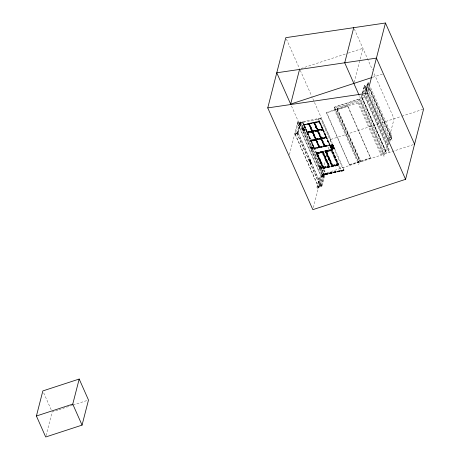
<?xml version="1.0" encoding="UTF-8"?>
<svg xmlns="http://www.w3.org/2000/svg" width="460" height="460" viewBox="0 0 460 460"><rect width="100%" height="100%" fill="white"/><g stroke="black" fill="none" stroke-linecap="round" stroke-linejoin="round"><path stroke-width="0.34" stroke-dasharray="2.3 1.72" d="M332.247 146.05L331.505 145.515L330.372 147.217M332.091 147.591L333.04 147.723L333.218 148.315L332.057 147.66L333.19 148.327L333.19 147.838L333.08 148.597L334.075 148.39M302.502 128.237L302.318 128.696L302.254 128.409M309.534 160.626L309.913 160.252L310.103 161.259M309.867 160.436L310.103 161.098M310.92 162.443C309.154 162.926 311.811 162.857 310.73 163.398C311.443 162.667 311.38 163.909 310.954 163.633C310.914 163.737 311.42 163.53 311.081 163.628M310.615 162.271L310.247 162.254M310.235 162.334L310.46 162.259M312.087 146.947L310.724 147.815M311.196 163.467L310.822 163.714M311.472 148.563L311.265 148.448M332.896 146.004C331.062 143.767 332.655 147.999 331.453 145.636M331.407 145.935C332.407 147.315 330.843 144.526 332.212 146.033M344.028 170.246L322.77 174.478L344.097 169.999L343.89 170.453L322.707 174.915L323.167 174.259L320.58 168.216L320.005 168.693M321.068 117.978L320.603 118.634L343.735 170.671L343.631 170.096L343.614 170.556L344.08 169.912L321.068 117.978L300.156 122.331L299.69 122.987L322.839 175.317L321.017 176.341L297.85 124.056L299.736 123.435L322.799 175.478M310.661 147.533L311.104 146.826L312.093 149.132L311.725 149.586M310.897 147.505L310.747 147.562M319.395 166.554L320.551 166.054L320.269 166.181M319.878 167.572L319.832 167.739M332.241 146.125L331.89 146.004L332.137 145.745M332.149 145.958L331.953 146.148M332.804 145.624C334.604 145.711 331.758 145.4 333.126 145.866M332.954 148.419C332.839 147.154 333.448 148.81 333.586 148.229M333.011 148.034C333.23 149.701 333.672 145.487 331.695 150L316.014 153.249L316.474 152.593L332.057 149.35C332.637 147.936 332.339 148.166 332.936 148.166M334.132 148.321L333.822 147.833M333.92 147.735C334.978 148.683 332.091 148.844 331.936 148.655C333.471 148.499 331.579 149 332.643 148.752M331.43 148.275L331.372 148.614M303.778 124.666C304.572 125.321 306.63 123.389 308.913 123.435L319.55 147.464L319.827 146.93L324.748 146.142L319.752 147.183L316.319 139.438L319.752 147.183M309.557 123.797L309.2 123.378L314.203 122.337L324.841 146.36L325.116 145.826L330.038 145.044L326.606 137.298C325.881 138.65 322.673 139.334 321.609 138.339L325.036 146.084L330.038 145.044M307.01 132.693L303.577 124.947L308.579 123.907L312.012 131.652C311.196 130.468 307.544 131.468 307.01 132.693L323.052 129.266L318.05 130.306L321.483 138.052L326.479 137.011L323.052 129.266M311.092 140.444L310.632 141.099L315.698 139.966L319.131 147.712L314.128 148.752L314.542 148.028L319.464 147.24L314.462 148.281L311.029 140.536C312.093 141.53 315.301 140.852 316.031 139.495M314.128 148.752L310.695 141.007L315.635 140.196L315.899 139.685L320.861 138.581L317.337 131.088C319.2 128.737 312.777 132.474 312.627 131.595M314.847 122.693L314.49 122.274L319.493 121.233L322.926 128.978L317.923 130.019L314.49 122.274M321.672 138.241L321.212 138.897L326.278 137.764L329.711 145.51L324.708 146.55L314.071 122.521L313.789 123.061L308.867 123.843L313.869 122.803L317.302 130.548L316.94 130.191L317.434 130.364M321.322 138.397L321.022 138.954L316.681 139.794M318.05 130.306L318.435 130.743L317.917 130.496M316.767 153.105L316.411 152.685L322.972 151.323L329.797 166.727L323.236 168.095L316.411 152.685M319.131 147.712L318.763 147.252L319.263 147.522M320.499 138.224L320.994 138.391M322.23 129.093L322.724 129.26L319.292 121.515L314.289 122.555C314.674 123.671 316.9 121.509 319.159 121.704L322.592 129.45L319.159 121.704M303.577 124.947L308.522 124.137L308.781 123.625L319.418 147.648L324.421 146.608L324.064 146.188M326.082 137.574L326.548 136.919L321.448 137.965C319.711 139.438 327.531 137.879 325.795 137.057M325.801 151.271L325.433 150.811L331.993 149.442C331.769 149.253 331.988 147.723 332.896 147.936M329.348 145.153L329.843 145.32L326.41 137.574L326.197 138.017L329.711 145.51M329.469 167.198L322.638 151.788L316.077 153.151L322.909 168.561L329.469 167.198L322.77 151.599M338.491 165.318L331.66 149.914L325.099 151.277L331.93 166.687L338.491 165.318L331.792 149.724M332.476 146.378C332.166 144.423 332.131 146.573 332.833 145.866M334.012 148.373L333.977 147.752L333.816 148.017M332.039 146.303L332.235 145.521L332.218 145.837M302.197 128.334L302.634 127.713L302.266 128.242M310.667 147.441L311.041 146.838L300.156 122.331M319.211 166.457L319.976 168.544M333.241 148.419C332.908 147.464 332.356 148.798 332.908 148.177M332.35 145.613L331.579 145.176M343.827 169.999L343.879 170.142M46.057 435.643L52.147 411.918L58.207 409.94M289.42 154.663L298.086 120.888M318.843 187.617L295.262 134.136L297.148 133.515L295.216 134.297L297.89 123.889L297.528 123.079L300.69 122.044L324.461 175.685L321.298 176.72L324.639 175.628L324.03 174.708L323.15 174.995L320.373 185.621L316.9 187.306L317.176 188.163L318.843 187.617L321.517 177.209L321.017 176.341M296.964 133.354L299.632 122.946L300.909 122.532L298.235 132.94L296.964 133.354L320.171 185.725L297.148 133.515M297.108 133.682L299.632 122.946M297.953 132.693L294.797 133.728L318.567 187.369L321.73 186.334L297.953 132.693L300.754 121.796L297.591 122.831L321.362 176.479L324.524 175.444L300.754 121.796M304.261 129.881L304.509 129.864M312.041 147.413L312.374 147.303M309.154 160.051L309.804 161.517C312.093 161.983 310.466 158.395 309.154 160.051L310.103 159.718M309.43 160.413L309.689 161.287L310.103 161.098M309.804 161.517L310.747 161.207M310.12 160.758L309.672 160.919M310.31 162.92L310.437 162.587M310.822 161.937L310.034 162.196L310.828 163.99L311.627 163.691L310.828 163.99M326.479 112.907L326.594 112.459L347.651 105.57L370.656 158.188L349.6 165.077L326.479 112.907L347.536 106.018L347.651 105.57M359.105 163.409L334.293 107.157L359.576 98.888L383.525 153.18M320.505 166.549L320.574 166.491M321.275 168.492L321.695 168.464M316.859 187.444L319.573 176.899L323.046 175.214M337.266 108.422L360.387 160.597L360.013 162.058L336.892 109.882L337.266 108.422L358.34 101.534L381.461 153.709L381.087 155.164L357.966 102.988L358.34 101.534M317.176 188.163L319.849 177.755L319.533 177.037M313.363 207.632L330.872 139.415L311.799 96.37M320.373 185.621L323.15 174.995M320.476 185.403L321.356 185.115L324.03 174.708M318.63 187.128L321.966 186.035L321.678 185.386L324.346 174.978M321.73 186.334L298.017 132.451L294.86 133.48L295.216 134.297M321.966 186.035L324.639 175.628M354.125 82.403L362.877 48.3L347.921 53.193M384.393 155.141L359.576 98.888M385.687 151.19L385.336 151.305L361.347 97.169L362.233 93.731M362.405 93.041L364.354 85.462L364.705 85.347L367.017 90.568M386.555 153.145L361.698 97.054L362.584 93.616M362.762 92.926L364.705 85.347M362.652 93.633L361.767 97.077L385.756 151.214M362.831 92.949L364.774 85.37L367.086 90.591M385.336 151.305L385.589 150.328L362.463 98.152L363.302 94.898M363.969 92.299L364.97 88.395L368.483 87.251M369.035 84.099L368.46 82.794L367.494 83.11L364.993 92.862L388.113 145.032L388.614 143.083M389.361 152.225L364.51 96.14L367.511 84.433L367.862 84.318L368.443 85.623M388.499 150.27L388.849 150.155L364.86 96.025L367.862 84.318M365.959 92.546L368.46 82.794M388.849 150.155L389.097 149.178L365.976 97.002L366.643 94.403M349.6 165.077L326.594 112.459M358.236 161.454L334.293 107.157M388.056 142.261L385.077 153.858L359.065 95.162M388.763 139.506L394.093 118.743L373.606 72.513M389.281 140.484L390.615 135.286L369.805 88.331M389.861 141.668L391.581 134.97L370.197 86.71M389.361 140.156L391.604 139.426L391.851 138.448L369.598 88.228M330.251 146.441L330.464 145.78M331.056 147.125L330.683 146.372L331.188 146.832M330.665 146.74C329.906 146.688 332.672 145.757 331.516 146.257M330.959 146.516L331.056 146.05L331.027 146.642M331.039 146.383L330.924 146.228M331.137 145.895L331.447 146.148M331.378 146.78L330.815 147.459L330.763 147.125M331.119 146.723L330.683 146.556L331.125 145.809M331.142 146.987L331.263 146.326M331.453 146.481L330.918 147.039M331.568 145.716L331.804 145.32M331.786 145.487L331.752 145.101L331.574 145.487M330.659 146.619L331.47 146.516M332.269 145.469L331.556 146.383L331.867 146.199M331.447 145.555L331.729 145.596M332.016 145.555L331.608 145.205M332.028 145.435L332.229 145.734M331.378 148.712L331.677 149.649L332.615 149.471M332.609 144.779L332.298 144.498M331.631 149.092L331.706 149.236M333.19 147.873C334.403 149 330.792 148.275 332.471 148.528M333.379 148.563L333.517 147.821L332.816 147.292A0.908 0.724 35.3 0 0 331.907 148.218L332.315 148.988L332.448 148.448M332.373 148.597L332.448 148.712M332.091 148.701L332.287 148.798M332.252 148.821L332.597 148.62M332.425 148.459L333.005 148.166L332.643 147.999M307.343 132.221L312.346 131.18L307.343 132.221L303.91 124.476M307.136 132.974L312.139 131.934L315.572 139.679L310.569 140.72L307.136 132.974L307.769 133.061L307.268 132.79L310.701 140.536C313.616 137.684 320.476 139.633 310.994 139.995L307.832 132.865C306.055 132.371 314.03 130.341 312.144 132.072M315.698 139.966L318.768 147.355M322.627 129.967L317.716 130.772L322.655 129.962L325.789 137.12M324.058 146.251L320.988 138.862L315.922 140.001L316.382 139.345M321.483 138.052L321.281 138.333M321.275 138.805L326.278 137.764M329.107 166.842L322.638 151.788M323.236 168.095L322.909 168.561M338.129 164.962L331.66 149.914M325.266 151.041L332.062 166.497L338.686 165.036L338.186 164.766L332.258 166.215L338.819 164.852L331.999 149.419M331.309 146.596C328.509 145.705 331.355 150.259 331.309 146.401M331.372 146.119L330.705 146.378M322.414 152.421L317.371 153.467L323.529 167.371L328.578 166.319L322.414 152.421L317.371 153.467M323.466 167.463L317.302 153.559L322.351 152.513L328.509 166.416L323.466 167.463L317.302 153.559M331.436 150.541L326.387 151.593L332.551 165.491L337.594 164.444L331.436 150.541L326.387 151.593M332.482 165.589L326.324 151.685L331.367 150.633L337.531 164.536L332.482 165.589L326.324 151.685M308.579 123.907L311.65 131.296M313.869 122.803L316.94 130.191M312.139 131.934L315.572 139.679M312.633 131.123L317.636 130.082L312.633 131.123L309.2 123.378M317.365 130.974C307.608 131.64 315.008 133.25 317.63 130.554M317.923 130.019L314.853 122.63M316.192 139.15L321.195 138.109L316.192 139.15L312.76 131.405M314.462 148.281L311.391 140.892M325.036 146.084L321.966 138.69M308.804 123.935L309.264 123.286L319.815 147.091L319.355 147.746L308.712 123.717L303.709 124.758L307.142 132.503L307.424 131.968L304.273 124.832M312.34 131.652L312.058 132.192L307.659 133.101M312.432 131.405L312.714 130.864L309.563 123.734M314.68 122.872L319.079 121.957L319.292 121.515M303.744 124.712L319.361 121.423L319.165 121.842L314.858 122.739L314.358 122.463M317.59 130.49L318.004 129.766L322.926 128.978M315.859 139.621L316.273 138.897L313.122 131.761M322.638 129.99L322.851 129.547L306.947 132.785L307.406 132.129M322.742 129.846L322.92 129.455L326.347 137.195L321.316 138.287M315.985 139.903L320.896 139.121L321.189 138.587M326.284 137.902L326.473 137.482L310.506 140.812L310.966 140.162M316.077 153.151L322.558 152.041L322.972 151.323M330.625 146.182C334.989 143.664 333.759 147.844 330.694 146.09M330.378 147.269L330.717 147.505L330.803 146.677M331.275 146.481L331.717 145.377M331.39 146.257L331.459 145.964L331.286 146.268M331.735 145.837L332.206 146.24M325.099 151.277L331.579 150.167L332.413 149.425L332.315 148.948M332.172 148.867L332.425 148.626M332.062 166.497L332.339 165.962L338.819 164.852M308.913 123.435L308.585 124.039M314.203 122.337L313.892 122.918L309.568 123.838L309.068 123.562M312.3 131.589L312.627 130.985M319.493 121.233L319.194 121.791L303.514 125.039L303.979 124.384L319.556 121.141L319.096 121.796M310.569 140.72L310.897 140.116M319.418 147.648L319.717 147.096M324.708 146.55L325.036 145.946L329.515 144.911M331.93 166.687L332.252 166.077M332.896 145.527C333.81 144.009 330.717 143.871 331.562 145.636M303.583 127.983L304.79 130.186M303.37 127.978L303.583 127.759M304.267 129.306L304.025 129.323M311.88 147.045C312.282 146.079 314.634 150.454 311.972 149.655M312.185 146.866L311.88 147.004L313.099 149.23M312.553 147.884L312.397 147.965M312.737 148.413L312.455 148.471L312.777 148.315M312.892 149.327L313.128 149.178M321.597 168.285L320.436 166.008L321.517 168.55M320.953 167.078L321.074 166.945M321.229 167.492L320.919 167.584L321.293 167.434M321.195 168.072L321.362 167.986M321.431 168.371L321.695 168.383M302.893 128.57L302.87 127.891L302.904 128.535M302.893 127.932L303.174 128.495M303.445 129.576L303.209 128.984L303.646 129.496M303.284 129.064L303.652 129.455M311.535 147.643L311.299 147.01M311.656 147.533L311.403 146.999L311.512 147.7M312.122 148.563L311.828 148.017L311.932 148.609M319.872 166.106C319.959 167.808 319.867 165.192 320.022 166.773M320.516 167.722L320.074 167.216L320.557 167.733M320.522 167.699L320.321 167.124M322.805 174.432L322.839 175.082L343.678 170.752L343.81 170.28M328.509 166.416L328.112 166.278L322.172 152.864L322.351 152.513M337.531 164.536L337.134 164.404L331.188 150.989L331.367 150.633M323.529 167.371L323.708 167.014L317.768 153.605M332.551 165.491L332.729 165.14L326.784 151.725M317.67 130.324L317.889 129.933L322.989 128.886L322.529 129.542M315.94 139.455L316.158 139.064L321.258 138.017L320.798 138.673M322.972 129.432L322.753 129.823L317.653 130.87L318.113 130.214M315.865 139.731L310.828 140.817L314.26 148.563L314.456 148.149L318.941 147.114M338.686 165.036L331.861 149.632L316.21 152.967L323.041 168.377L323.207 168.009L338.888 164.761L338.422 165.41L322.839 168.653L323.305 168.004M343.798 169.861L322.937 174.242L322.828 174.875L343.735 170.413M343.758 170.631L322.788 175.036L343.597 170.597M332.103 144.825L332.563 144.808M330.384 147.16L330.711 147.091M331.033 146.073L330.872 146.774M331.384 145.952L331.603 146.136M331.654 146.332L332.212 145.389M331.855 149.626L331.413 148.879A0.908 0.724 35.3 0 1 332.315 147.959L332.407 148.114M333.08 148.051L331.93 148.183A0.811 0.65 35.3 0 1 332.695 147.407A0.811 0.65 35.3 0 1 333.23 148.603L332.764 149.258A0.811 0.65 35.3 0 1 331.453 148.879A0.811 0.65 35.3 0 1 332.235 148.057A0.811 0.65 35.3 0 1 332.764 149.258M307.32 132.112L312.409 131.088L311.949 131.744M314.094 122.837L314.554 122.182L325.105 145.987L324.639 146.642L314.002 122.619L308.999 123.659L309.39 123.97M307.533 132.417L307.073 133.066L312.173 132.02M307.838 132.969L307.337 132.693M312.236 131.681L312.697 131.031M312.075 132.026L312.535 131.376M312.823 131.313L312.363 131.968L317.463 130.922M317.02 129.973L317.503 130.266L312.501 131.307M317.239 130.64L317.699 129.99L312.599 131.037L316.934 130.088M317.9 129.91L322.224 128.99M317.365 130.927L317.986 129.927M311.397 141.001L310.897 140.725M315.186 139.242L315.704 139.495M315.508 139.771L315.968 139.121L310.868 140.168M322.655 129.829L323.115 129.174L307.142 132.503M315.796 139.713L316.256 139.058M315.635 140.059L316.095 139.403M316.601 140.018L316.118 139.719L321.155 138.632M320.562 138.023L321.063 138.299L316.026 139.386M321.086 138.615L321.546 137.96M320.925 138.96L321.385 138.305M314.525 148.189L314.065 148.844L329.642 145.601L330.108 144.946L314.427 148.195M321.977 138.799L321.477 138.523M325.784 137.017L326.284 137.293L322.851 129.547M318.832 147.154L319.332 147.43M319.527 147.148L319.067 147.804L308.516 123.999L308.976 123.343L319.585 147.418M319.729 147.068L324.225 146.015M326.209 137.856L326.675 137.201L310.701 140.536L315.773 139.397L315.382 139.087M316.693 153.266L316.21 152.967M316.779 153.145L316.279 152.875M324.053 146.148L324.553 146.424M324.168 146.044L324.616 146.326M324.817 146.05L324.352 146.705L313.806 122.895L314.266 122.245L324.875 146.314M322.558 152.041L316.601 153.283M322.644 151.927L322.891 151.484L329.636 166.963M329.423 144.929L329.906 145.228L314.26 148.563M325.714 151.386L325.231 151.087M330.522 145.923L330.987 145.268M330.591 147.223L330.918 146.797M331.16 146.475L331.907 145.504L331.108 146.838L331.303 146.608M330.677 147.355L331.016 147.016L330.677 146.918M332.511 145.239L332.816 144.86L333.466 146.326L333.161 146.711L332.511 145.239L333.161 146.711M332.143 146.268L332.085 145.694M330.251 146.452L331.073 147.321L331.959 147.068A0.977 0.782 35.3 0 0 331.321 145.619A0.977 0.782 35.3 0 0 330.378 146.608A0.811 0.65 35.3 0 0 331.752 146.976L332.218 146.32A0.811 0.65 35.3 0 0 331.683 145.124A0.811 0.65 35.3 0 0 330.907 145.941A0.811 0.65 35.3 0 0 332.218 146.32M332.425 146.412A0.977 0.782 35.3 0 0 331.781 144.963A0.977 0.782 35.3 0 0 330.861 145.929A0.977 0.782 35.3 0 0 332.442 146.389A0.977 0.782 35.3 0 0 331.798 144.94A0.977 0.782 35.3 0 0 330.843 145.952A0.977 0.782 35.3 0 0 332.425 146.412L332.459 146.36M331.534 148.206L332.396 147.211L333.356 147.666M319.177 166.411L319.573 165.933L320.557 168.239L320.103 168.745L321.459 168.429M332.511 148.16L332.954 148.034L333.166 148.54M331.591 150.144L325.622 151.403M331.597 150.006L333.143 147.884M333.166 148.022L333.339 148.614A0.908 0.724 35.3 0 1 331.907 148.218A0.862 0.69 35.3 0 1 332.775 147.344A0.862 0.69 35.3 0 1 333.339 148.614L333.425 148.574M333.517 147.522L333.822 147.137L334.472 148.603C333.931 150.362 332.827 144.86 334.207 148.977M332.839 149.236L332.891 149.166A0.811 0.65 35.3 0 0 332.356 147.965A0.811 0.65 35.3 0 0 331.579 148.787A0.811 0.65 35.3 0 0 332.891 149.166M334.167 148.988L334.472 148.603M316.773 153.042L323.305 167.865L329.797 166.727M329.182 166.618L329.665 166.917L323.041 168.377M325.392 173.932L325.502 174.173M325.559 173.696L325.668 173.943M332.356 165.985L325.795 151.162M341.142 170.453L341.251 170.7M323.15 174.605L322.972 174.248M304.733 130.266L303.542 127.989M312.386 147.332L312.104 147.384M313.03 149.327L313.151 149.345M332.413 148.028L332.367 148.022A0.908 0.724 35.3 0 1 332.913 149.299L332.546 149.506M302.295 128.679L303.059 130.421L303.571 130.036M303.019 130.416L303.318 130.468M333.856 147.804L331.93 148.183A0.811 0.65 35.3 0 0 333.23 148.603M331.327 147.027L330.855 147.01M304.577 130.186L304.733 130.105M311.788 148.022L311.817 148.701M330.981 145.084C332.597 144.026 333.741 147.384 330.976 146.429M331.453 145.314L331.907 145.233M331.683 145.251L331.597 145.561M331.137 145.791L331.166 145.739A0.811 0.65 35.3 0 0 330.441 146.596A0.977 0.782 35.3 0 0 331.959 147.068M331.091 146.171L330.717 146.654L331.079 146.481M330.895 146.849L330.889 146.36M332.045 146.05L331.666 145.671M331.459 146.654L331.166 146.694M330.82 147.453L331.183 147.01M332.085 148.672L331.855 148.315M332.333 148.994L331.982 149.362M304.066 128.76L303.807 128.834M312.995 148.89L312.685 149.005L312.978 148.971M303.491 127.932L302.49 128.265M304.1 125.074L303.709 124.758M311.822 131.054L312.214 131.37L307.211 132.411M312.949 132.003L312.558 131.686M318.24 130.904L317.848 130.588M322.402 128.852L322.793 129.168L317.791 130.209M311.219 141.134L310.828 140.817M321.799 138.931L321.408 138.615L326.445 137.528L329.906 145.228M326.479 137.011L325.864 136.902L326.347 137.195M331.183 145.82L331.229 145.745A0.811 0.65 35.3 0 1 331.752 146.976M303.703 128.242L303.611 128.328M318.429 186.421L320.212 185.558M332.223 147.332L332.603 147.252M332.453 148.189L332.781 147.988L331.959 149.241M331.855 149.086L332.126 148.425M301.018 68.528L347.242 53.412M372.64 77.28L383.364 73.772M361.347 97.169L361.698 97.054M364.51 96.14L364.86 96.025M334.247 107.318L359.536 99.049M362.463 98.152L365.976 97.002M336.892 109.882L357.966 102.988M297.89 123.889L299.776 123.274M303.41 130.571L304.497 130.157M330.872 139.415L379.281 123.585M382.007 122.693L401.097 116.449M401.775 116.225L422.912 109.313M390.615 135.286L391.581 134.97M391.5 138.563L391.851 138.448M385.589 150.328L389.097 149.178M358.282 161.287L360.387 160.597M381.461 153.709L383.565 153.019M349.715 164.628L370.772 157.745M413.241 144.653L321.862 174.535L291.209 105.363M58.88 409.716L72.341 405.317M73.013 405.093L87.153 400.47M309.735 161.103L310.218 160.948M310.73 163.484L311.299 163.3M319.849 177.755L321.517 177.209M310.724 147.516L311.523 149.529L311.978 149.626M299.69 122.987L320.603 118.634M304.278 124.936L308.603 124.016M325.956 136.885L321.54 137.822L318.412 130.663M312.053 149.12L319.493 165.968M332.816 144.86L333.466 146.326M317.618 153.812L322.172 152.864M326.634 151.938L331.188 150.989M323.708 167.014L328.262 166.071L328.578 166.319M332.729 165.14L337.284 164.191L337.594 164.444M323.558 167.227L328.112 166.278M332.58 165.347L337.134 164.404M323.299 167.865L329.274 166.6M344.08 169.912L323.075 174.443M344.057 170.217L322.822 174.57M303.514 130.519L302.979 130.341M331.729 146.004L332.022 146.079M310.207 159.706L310.948 161.126M331.953 145.923L333.097 145.613M310.73 163.668L311.092 163.564M333.397 148.499L333.201 148.143M311.627 131.215L312.144 131.462M316.675 139.857L316.187 139.627M325.818 151.242L325.3 150.995L332.126 166.405M331.965 148.666L331.413 148.879A0.908 0.724 35.3 0 0 332.913 149.299M321.356 185.115L321.678 185.386M332.58 144.722L332.574 144.946M332.166 145.314L332.247 145.757M354.303 28.957L372.445 69.897M367.494 83.11L368.65 85.721M367.511 84.433L368.092 85.732M369.535 88.998L392.368 140.518M369.346 89.205L391.604 139.426M368.943 91.58L390.327 139.84M366.246 87.986L367.402 90.591M368.558 93.202L389.074 139.506M364.354 85.462L366.953 91.333M364.97 88.395L366.7 92.31M367.115 95.157L388.786 144.066M384.06 156.44L359.202 100.343L333.92 108.612L358.771 164.709M347.536 106.018L370.656 158.188M337.117 109.014L360.237 161.19M337.002 109.463L360.122 161.638M286.367 38.973L299.374 68.321M300.236 70.282L311.512 95.715M333.782 147.148L334.431 148.614M319.361 121.423L322.793 129.168M322.719 129.731L326.151 137.477M317.429 130.835L320.861 138.581M320.988 138.862L324.421 146.608M325.433 150.811L332.258 166.215M307.47 132.509L310.902 140.254M302.588 122.101L325.599 174.035M310.834 161.897L311.615 163.731M310.868 162.644L311.247 163.501M43.717 392.897L51.273 409.952M319.251 166.911L319.188 166.629L319.223 166.922M332.781 147.303A0.908 0.724 35.3 0 1 333.373 148.643A0.862 0.69 35.3 0 1 331.947 148.206M302.818 121.773L302.358 122.429L325.369 174.363L325.835 173.708L302.818 121.773M318.4 118.53L317.94 119.186L340.952 171.12L341.412 170.464L318.4 118.53M323.035 151.225L322.575 151.88L329.4 167.29L329.866 166.635L323.035 151.225M325.496 150.713L325.036 151.369L331.861 166.779L332.327 166.123L325.496 150.713M341.009 170.643L341.084 170.93L341.009 170.643M330.366 146.631A0.977 0.782 35.3 0 0 331.947 147.091A0.977 0.782 35.3 0 0 331.303 145.642A0.977 0.782 35.3 0 0 330.366 146.631"/><path stroke-width="0.69" d="M36.409 416.007L42.843 390.925L79.195 379.04L88.498 400.033L82.058 425.115L45.707 437L36.409 416.007L72.755 404.122L79.195 379.04M267.76 107.91L285.786 37.668L385.445 23L423.591 109.089L405.565 179.331L312.846 209.656L267.76 107.91L367.413 93.242L385.445 23M371.967 77.504L290.645 104.098L299.661 68.977M353.734 27.669L344.718 62.79L359.065 95.162M414.581 144.21L376.429 58.121L276.77 72.789L290.645 104.098M367.413 93.242L405.565 179.331M72.755 404.122L82.058 425.115"/></g></svg>
